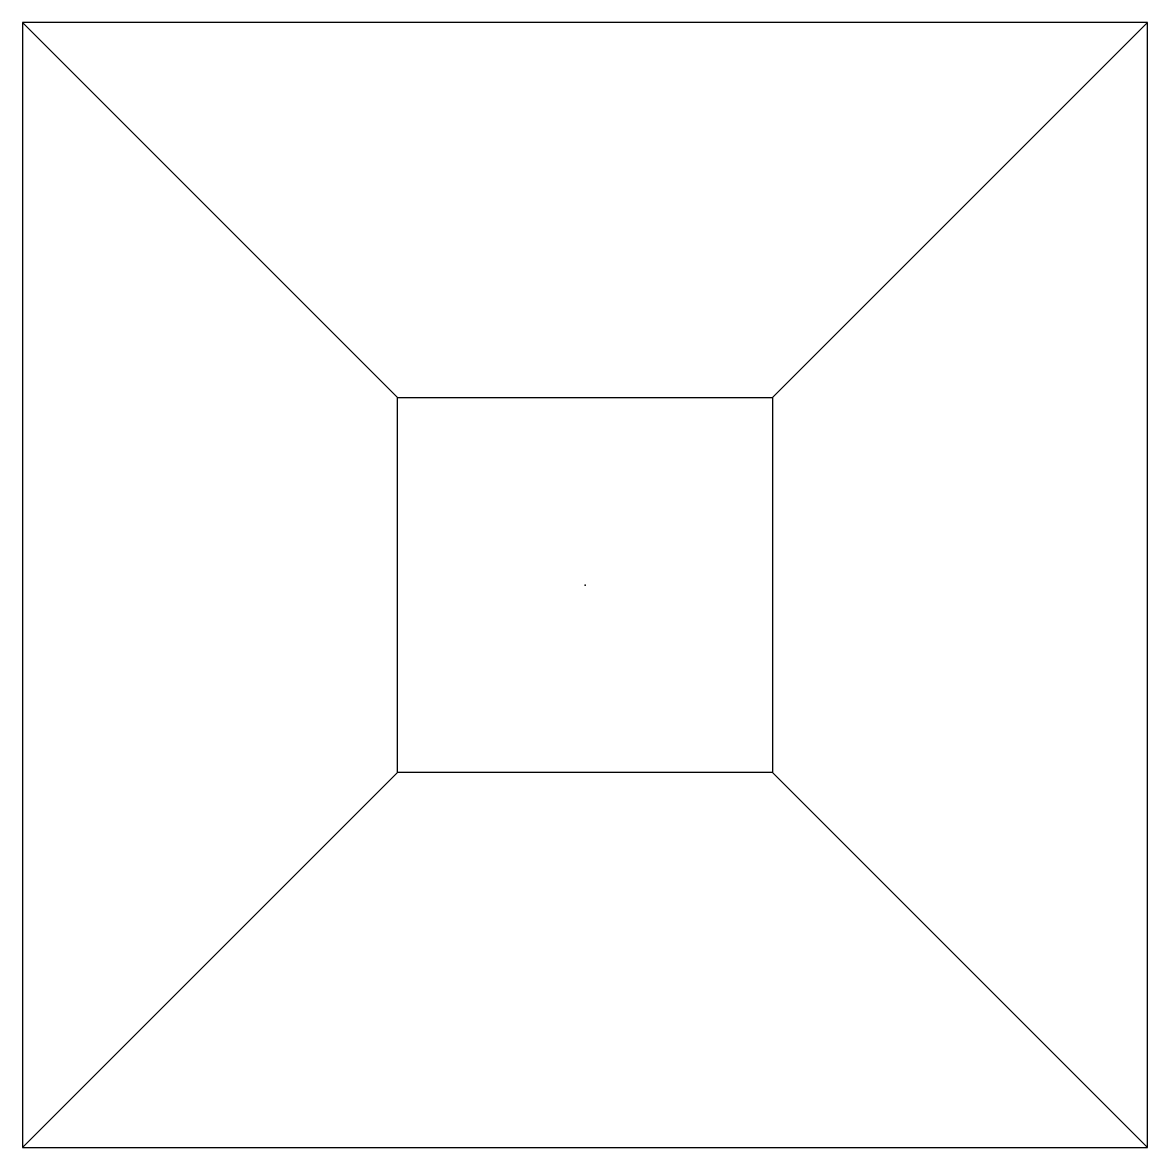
# Model space of a CAD drawing. Extents: x -1.5 to 1.5, y -1.5 to 1.5.
import ezdxf

# ---------------------------------------------------------------- set-up
doc = ezdxf.new("R2010")
doc.units = 0
doc.header["$LTSCALE"] = 50
doc.header["$MEASUREMENT"] = 0
doc.layers.get('0').update_dxf_attribs({"linetype": 'CONTINUOUS'})

msp = doc.modelspace()

# ---------------------------------------------------------------- linework, layer by layer
for p, q in [((1.5, 1.5), (-1.5, 1.5)), ((-1.5, 1.5), (-1.5, -1.5)), ((-0.5, 0.5), (-1.5, 1.5)), ((1.5, 1.5), (0.5, 0.5)), ((1.5, -1.5), (1.5, 1.5)), ((-0.5, 0.5), (0.5, 0.5)), ((-0.5, -0.5), (-0.5, 0.5)), ((0.5, 0.5), (0.5, -0.5)), ((-0.5, -0.5), (-1.5, -1.5)), ((0.5, -0.5), (-0.5, -0.5)), ((0.5, -0.5), (1.5, -1.5)), ((-1.5, -1.5), (1.5, -1.5))]:
    msp.add_line(p, q)
msp.add_point((0, 0))

doc.saveas('drawing.dxf')
